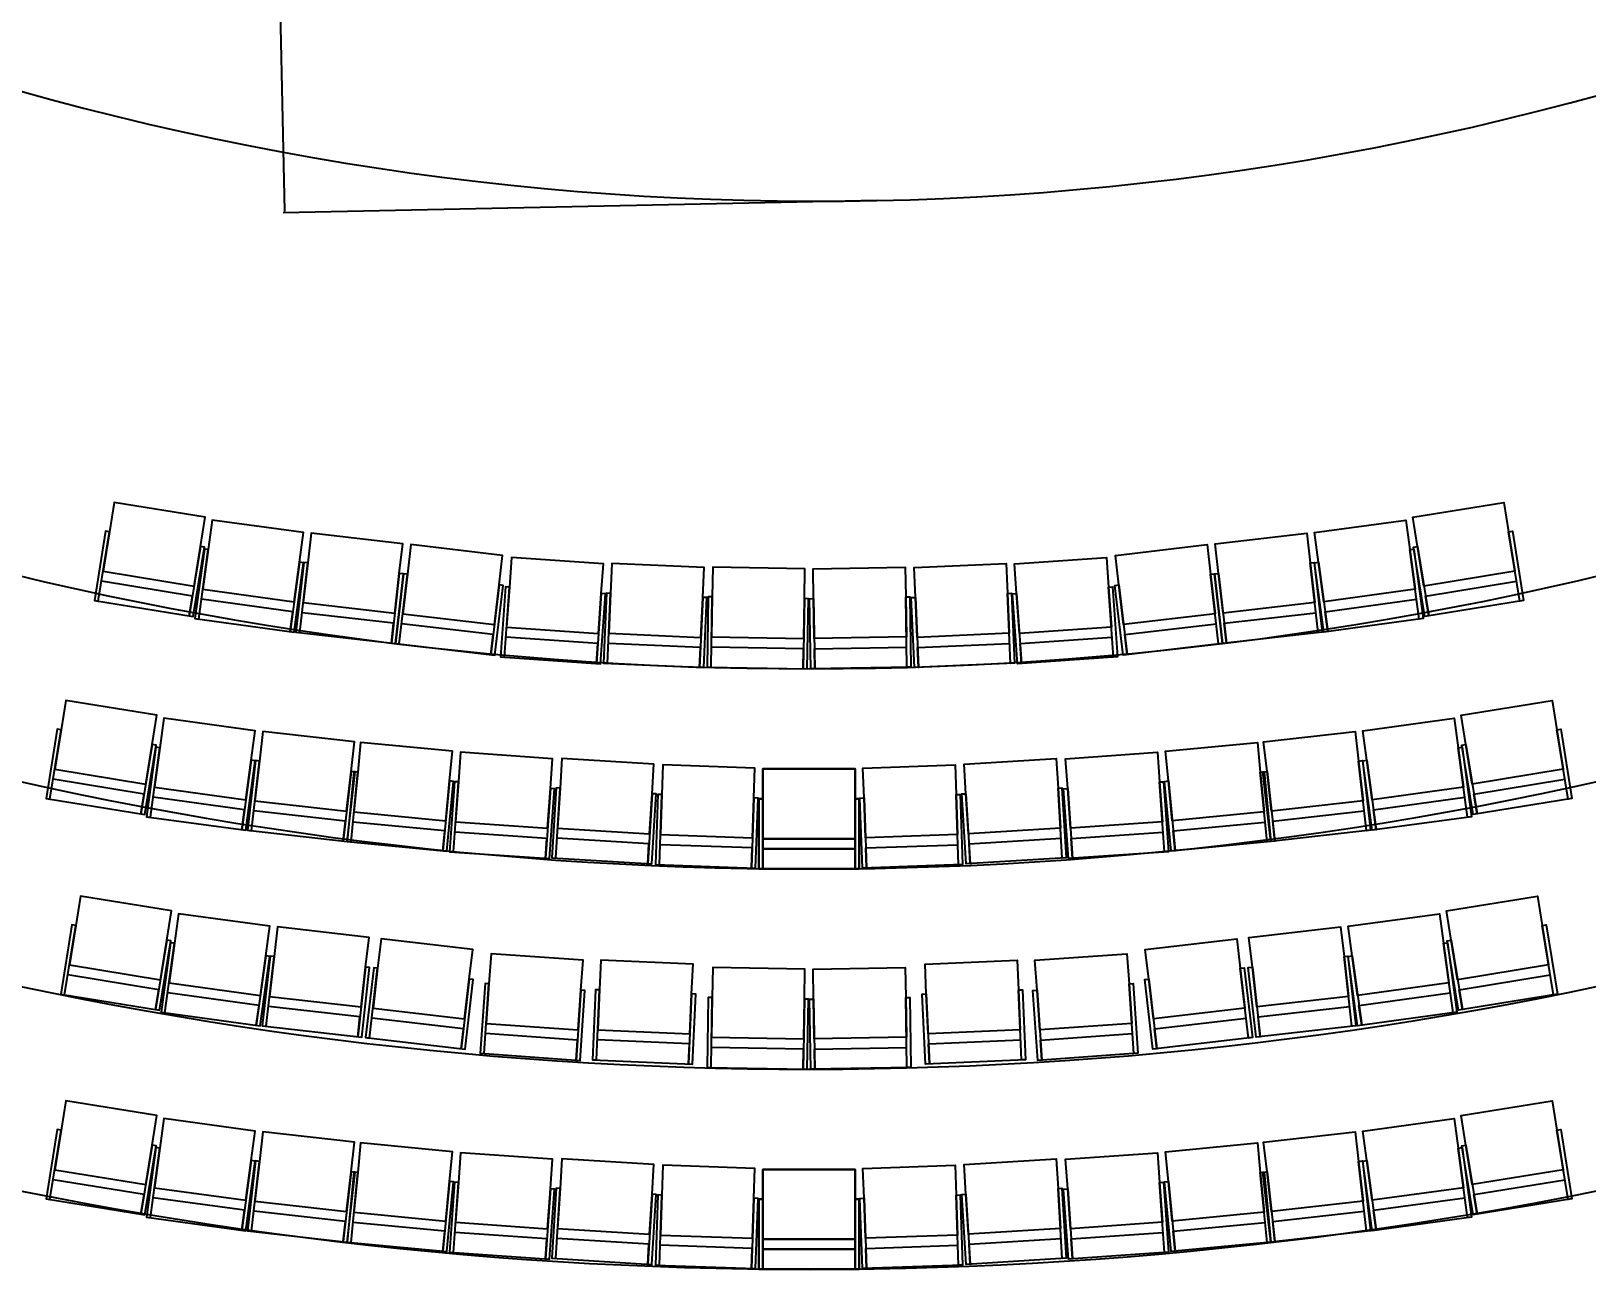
# Model space of a CAD drawing. Header units: inches. Extents: x -913 to 64634, y -1481 to 18188.
# Drawn here: x -397.5 to -211, y 3868.3 to 4018.4 of the extents above; entities that cross this region are included whole.
import ezdxf

# ---------------------------------------------------------------- set-up
doc = ezdxf.new("R2010")
doc.units = ezdxf.units.IN
doc.header["$MEASUREMENT"] = 0
doc.header["$PDMODE"] = 2
doc.linetypes.add('HIDDEN', pattern=[9.525, 6.35, -3.175])
for name, color, linetype in [('01', 1, 'Continuous'), ('DB wire', 240, 'Continuous'), ('Sofa Washroom', 8, 'Continuous'), ('Washroom wall', 244, 'Continuous')]:
    doc.layers.add(name, color=color, linetype=linetype)
doc.styles.get("Standard").update_dxf_attribs({"font": 'arial.ttf'})
doc.dimstyles.get("Standard").update_dxf_attribs({"dimtxt": 7.25, "dimasz": 0.18, "dimexe": 0.18, "dimexo": 0.0625, "dimgap": 0.09, "dimtad": 0, "dimtih": 1, "dimtoh": 1, "dimdec": 0, "dimzin": 0, "dimdsep": 46, "dimlunit": 4, "dimtxsty": 'Standard', "dimcen": 0.09, "dimadec": 0, "dimazin": 0, "dimtfac": 1, "dimtdec": 0, "dimtofl": 0, "dimtmove": 0, "dimatfit": 3, "dimfxl": 1, "dimtolj": 1, "dimtzin": 0, "dimarcsym": 0})

# ---------------------------------------------------------------- blocks, each defined once
blk = doc.blocks.new('*D105')
at = {"layer": '01', "color": 0, "lineweight": -2, "ltscale": 3, "transparency": 16777216}
for p, q in [((-454.06, 4372.49), (-458.68, 4372.49)), ((-458.5, 4372.31), (-458.5, 4324.08)), ((-458.5, 4268.27), (-458.5, 4316.5)), ((-454.06, 4268.09), (-458.68, 4268.09))]:
    blk.add_line(p, q, dxfattribs=at)
at = {"layer": '01', "color": 0, "ltscale": 3, "transparency": 16777216}
for points in [[(-458.53, 4372.31), (-458.47, 4372.31), (-458.5, 4372.49)], [(-458.53, 4268.27), (-458.47, 4268.27), (-458.5, 4268.09)]]:
    blk.add_solid(points, dxfattribs=at)
at = {"layer": 'DB wire', "color": 0, "linetype": 'HIDDEN', "lineweight": -2, "transparency": 16777216}
for p, q in [((-50.05, 4376), (19.18, 4376)), ((19, 4375.82), (19, 3693.78)), ((19, 3004.28), (19, 3686.32)), ((-50.05, 3004.1), (19.18, 3004.1))]:
    blk.add_line(p, q, dxfattribs=at)
at = {"layer": 'DB wire', "color": 0, "linetype": 'HIDDEN', "transparency": 16777216}
for points in [[(18.97, 4375.82), (19.03, 4375.82), (19, 4376)], [(18.97, 3004.28), (19.03, 3004.28), (19, 3004.1)]]:
    blk.add_solid(points, dxfattribs=at)
at = {"layer": 'Defpoints', "color": 0, "linetype": 'HIDDEN', "transparency": 16777216}
for p in [(-50.11, 4376), (-50.11, 3004.1), (19, 3004.1)]:
    blk.add_point(p, dxfattribs=at)
at = {"layer": 'Defpoints', "color": 0, "ltscale": 3, "transparency": 16777216}
for p in [(-458.5, 4372.49), (-454, 4372.49), (-454, 4268.09)]:
    blk.add_point(p, dxfattribs=at)
at = {"layer": '01', "color": 0, "ltscale": 3, "transparency": 16777216, "insert": (-458.5, 4320.29), "char_height": 7.25, "attachment_point": 5}
blk.add_mtext('\\A1;8\'-8"', dxfattribs=at)
at = {"layer": 'DB wire', "color": 0, "linetype": 'HIDDEN', "transparency": 16777216, "insert": (19, 3690.05), "char_height": 7.25, "attachment_point": 5}
blk.add_mtext('\\A1;114\'-4"', dxfattribs=at)
blk = doc.blocks.new('*D106')
at = {"layer": '01', "color": 0, "lineweight": -2, "ltscale": 3, "transparency": 16777216}
for p, q in [((-538.84, 4360.56), (-538.84, 4360.68)), ((-538.66, 4360.5), (-503.74, 4360.5)), ((-449.43, 4360.5), (-484.34, 4360.5)), ((-449.25, 4360.56), (-449.25, 4360.68))]:
    blk.add_line(p, q, dxfattribs=at)
at = {"layer": '01', "color": 0, "ltscale": 3, "transparency": 16777216}
for points in [[(-538.66, 4360.53), (-538.66, 4360.47), (-538.84, 4360.5)], [(-449.43, 4360.53), (-449.43, 4360.47), (-449.25, 4360.5)]]:
    blk.add_solid(points, dxfattribs=at)
at = {"layer": 'DB wire', "color": 0, "linetype": 'HIDDEN', "lineweight": -2, "transparency": 16777216}
for p, q in [((-557.06, 3004.1), (-557.07, 2966.88)), ((-50.11, 3004.04), (-50.11, 2966.82)), ((-556.89, 2967.06), (-316.28, 2967.03)), ((-50.29, 2967), (-290.9, 2967.03))]:
    blk.add_line(p, q, dxfattribs=at)
at = {"layer": 'DB wire', "color": 0, "linetype": 'HIDDEN', "transparency": 16777216}
for points in [[(-556.89, 2967.09), (-556.89, 2967.03), (-557.07, 2967.06)], [(-50.29, 2967.03), (-50.29, 2966.97), (-50.11, 2967)]]:
    blk.add_solid(points, dxfattribs=at)
at = {"layer": 'Defpoints', "color": 0, "ltscale": 3, "transparency": 16777216}
for p in [(-538.84, 4360.5), (-538.84, 4360.5), (-449.25, 4360.5)]:
    blk.add_point(p, dxfattribs=at)
at = {"layer": 'Defpoints', "color": 0, "linetype": 'HIDDEN', "transparency": 16777216}
for p in [(-557.06, 3004.16), (-50.11, 3004.1), (-50.11, 2967)]:
    blk.add_point(p, dxfattribs=at)
at = {"layer": '01', "color": 0, "ltscale": 3, "transparency": 16777216, "insert": (-494.04, 4360.5), "char_height": 7.25, "attachment_point": 5}
blk.add_mtext('\\A1;7\'-6"', dxfattribs=at)
at = {"layer": 'DB wire', "color": 0, "linetype": 'HIDDEN', "transparency": 16777216, "insert": (-303.59, 2967.03), "char_height": 7.25, "attachment_point": 5}
blk.add_mtext('\\A1;42\'-3"', dxfattribs=at)
blk = doc.blocks.new('*D116')
at = {"layer": '01', "color": 0, "lineweight": -2, "ltscale": 3, "transparency": 16777216}
for p, q in [((-300.39, 4205.95), (-371.59, 4204.47)), ((-371.41, 4204.3), (-369.33, 4104.26)), ((-367.1, 3996.77), (-369.18, 4096.81)), ((-296.08, 3998.07), (-367.28, 3996.59))]:
    blk.add_line(p, q, dxfattribs=at)
at = {"layer": '01', "color": 0, "ltscale": 3, "transparency": 16777216}
for points in [[(-371.38, 4204.3), (-371.44, 4204.3), (-371.41, 4204.48)], [(-367.07, 3996.77), (-367.13, 3996.77), (-367.1, 3996.59)]]:
    blk.add_solid(points, dxfattribs=at)
at = {"layer": 'Defpoints', "color": 0, "ltscale": 3, "transparency": 16777216}
for p in [(-300.33, 4205.95), (-296.02, 3998.07), (-367.1, 3996.59)]:
    blk.add_point(p, dxfattribs=at)
at = {"layer": '01', "color": 0, "ltscale": 3, "transparency": 16777216, "insert": (-369.26, 4100.54), "char_height": 7.25, "attachment_point": 5}
blk.add_mtext('\\A1;17\'-4"', dxfattribs=at)

msp = doc.modelspace()

# ---------------------------------------------------------------- linework, layer by layer
at = {"layer": '01', "ltscale": 3}
for points in [[(-389.91, 3950.13), (-378.05, 3948.21), (-376.71, 3956.5), (-377.19, 3956.58), (-376.62, 3960.11), (-387.53, 3961.88), (-388.1, 3958.35), (-388.56, 3958.42), (-389.91, 3950.13), (-389.44, 3950.05), (-388.1, 3958.35), (-388.86, 3953.62), (-377.95, 3951.85), (-377.19, 3956.58), (-378.53, 3948.28), (-378.15, 3950.65), (-389.06, 3952.42)], [(-218.6, 3950.13), (-230.46, 3948.21), (-231.8, 3956.5), (-231.32, 3956.58), (-231.9, 3960.11), (-220.99, 3961.88), (-220.41, 3958.35), (-219.95, 3958.42), (-218.6, 3950.13), (-219.07, 3950.05), (-220.41, 3958.35), (-219.65, 3953.62), (-230.56, 3951.85), (-231.32, 3956.58), (-229.98, 3948.28), (-230.36, 3950.65), (-219.45, 3952.42)], [(-377.87, 3947.95), (-365.98, 3946.32), (-364.83, 3954.65), (-365.32, 3954.71), (-364.83, 3958.25), (-375.78, 3959.75), (-376.27, 3956.21), (-376.73, 3956.28), (-377.87, 3947.95), (-377.41, 3947.88), (-376.27, 3956.21), (-376.92, 3951.47), (-365.97, 3949.97), (-365.32, 3954.71), (-366.46, 3946.38), (-366.13, 3948.76), (-377.08, 3950.26)], [(-230.64, 3947.95), (-242.54, 3946.32), (-243.68, 3954.65), (-243.2, 3954.71), (-243.68, 3958.25), (-232.73, 3959.75), (-232.25, 3956.21), (-231.78, 3956.28), (-230.64, 3947.95), (-231.11, 3947.88), (-232.25, 3956.21), (-231.6, 3951.47), (-242.55, 3949.97), (-243.2, 3954.71), (-242.06, 3946.38), (-242.38, 3948.76), (-231.43, 3950.26)], [(-365.76, 3946.32), (-353.83, 3944.96), (-352.87, 3953.31), (-353.36, 3953.37), (-352.95, 3956.92), (-363.93, 3958.17), (-364.34, 3954.62), (-364.81, 3954.67), (-365.76, 3946.32), (-365.29, 3946.26), (-364.34, 3954.62), (-364.88, 3949.86), (-353.9, 3948.61), (-353.36, 3953.37), (-354.31, 3945.01), (-354.04, 3947.4), (-365.02, 3948.65)], [(-242.75, 3946.32), (-254.69, 3944.96), (-255.64, 3953.31), (-255.16, 3953.37), (-255.56, 3956.92), (-244.58, 3958.17), (-244.17, 3954.62), (-243.71, 3954.67), (-242.75, 3946.32), (-243.22, 3946.26), (-244.17, 3954.62), (-243.63, 3949.86), (-254.61, 3948.61), (-255.16, 3953.37), (-254.2, 3945.01), (-254.48, 3947.4), (-243.49, 3948.65)], [(-353.82, 3944.97), (-341.9, 3943.58), (-340.92, 3951.93), (-341.4, 3951.98), (-340.99, 3955.53), (-351.97, 3956.81), (-352.38, 3953.26), (-352.85, 3953.32), (-353.82, 3944.97), (-353.36, 3944.91), (-352.38, 3953.26), (-352.94, 3948.5), (-341.96, 3947.22), (-341.4, 3951.98), (-342.38, 3943.63), (-342.1, 3946.02), (-353.08, 3947.3)], [(-341.23, 3943.36), (-329.25, 3942.52), (-328.66, 3950.91), (-329.15, 3950.94), (-328.9, 3954.51), (-339.92, 3955.28), (-340.17, 3951.71), (-340.64, 3951.75), (-341.23, 3943.36), (-340.76, 3943.33), (-340.17, 3951.71), (-340.51, 3946.93), (-329.48, 3946.16), (-329.15, 3950.94), (-329.73, 3942.55), (-329.57, 3944.95), (-340.59, 3945.72)], [(-267.28, 3943.36), (-279.26, 3942.52), (-279.85, 3950.91), (-279.37, 3950.94), (-279.61, 3954.51), (-268.59, 3955.28), (-268.34, 3951.71), (-267.87, 3951.75), (-267.28, 3943.36), (-267.75, 3943.33), (-268.34, 3951.71), (-268.01, 3946.93), (-279.03, 3946.16), (-279.37, 3950.94), (-278.78, 3942.55), (-278.95, 3944.95), (-267.92, 3945.72)], [(-254.69, 3944.97), (-266.62, 3943.58), (-267.59, 3951.93), (-267.11, 3951.98), (-267.52, 3955.53), (-256.54, 3956.81), (-256.13, 3953.26), (-255.66, 3953.32), (-254.69, 3944.97), (-255.16, 3944.91), (-256.13, 3953.26), (-255.58, 3948.5), (-266.55, 3947.22), (-267.11, 3951.98), (-266.13, 3943.63), (-266.41, 3946.02), (-255.43, 3947.3)], [(-328.88, 3942.59), (-316.88, 3942.07), (-316.51, 3950.47), (-317, 3950.49), (-316.84, 3954.06), (-327.89, 3954.54), (-328.04, 3950.97), (-328.51, 3950.99), (-328.88, 3942.59), (-328.41, 3942.57), (-328.04, 3950.97), (-328.25, 3946.19), (-317.21, 3945.7), (-317, 3950.49), (-317.37, 3942.09), (-317.26, 3944.49), (-328.3, 3944.97)], [(-316.47, 3942.14), (-304.47, 3941.93), (-304.32, 3950.33), (-304.8, 3950.34), (-304.74, 3953.92), (-315.79, 3954.11), (-315.86, 3950.54), (-316.33, 3950.54), (-316.47, 3942.14), (-316, 3942.13), (-315.86, 3950.54), (-315.94, 3945.75), (-304.89, 3945.55), (-304.8, 3950.34), (-304.95, 3941.94), (-304.91, 3944.34), (-315.96, 3944.53)], [(-292.04, 3942.14), (-304.05, 3941.93), (-304.19, 3950.33), (-303.71, 3950.34), (-303.77, 3953.92), (-292.72, 3954.11), (-292.66, 3950.54), (-292.19, 3950.54), (-292.04, 3942.14), (-292.51, 3942.13), (-292.66, 3950.54), (-292.57, 3945.75), (-303.62, 3945.55), (-303.71, 3950.34), (-303.56, 3941.94), (-303.6, 3944.34), (-292.55, 3944.53)], [(-279.63, 3942.59), (-291.63, 3942.07), (-292, 3950.47), (-291.51, 3950.49), (-291.67, 3954.06), (-280.63, 3954.54), (-280.47, 3950.97), (-280, 3950.99), (-279.63, 3942.59), (-280.1, 3942.57), (-280.47, 3950.97), (-280.26, 3946.19), (-291.3, 3945.7), (-291.51, 3950.49), (-291.15, 3942.09), (-291.25, 3944.49), (-280.21, 3944.97)], [(-395.7, 3926.38), (-383.85, 3924.46), (-382.51, 3932.76), (-382.99, 3932.84), (-382.41, 3936.37), (-393.32, 3938.13), (-393.89, 3934.61), (-394.36, 3934.68), (-395.7, 3926.38), (-395.24, 3926.31), (-393.89, 3934.61), (-394.66, 3929.88), (-383.75, 3928.11), (-382.99, 3932.84), (-384.33, 3924.54), (-383.95, 3926.91), (-394.86, 3928.68)], [(-212.81, 3926.38), (-224.66, 3924.46), (-226.01, 3932.76), (-225.53, 3932.84), (-226.1, 3936.37), (-215.19, 3938.13), (-214.62, 3934.61), (-214.15, 3934.68), (-212.81, 3926.38), (-213.27, 3926.31), (-214.62, 3934.61), (-213.85, 3929.88), (-224.76, 3928.11), (-225.53, 3932.84), (-224.18, 3924.54), (-224.57, 3926.91), (-213.66, 3928.68)], [(-383.67, 3924.2), (-371.77, 3922.57), (-370.63, 3930.9), (-371.11, 3930.97), (-370.63, 3934.51), (-381.58, 3936.01), (-382.06, 3932.47), (-382.53, 3932.53), (-383.67, 3924.2), (-383.2, 3924.14), (-382.06, 3932.47), (-382.71, 3927.72), (-371.76, 3926.22), (-371.11, 3930.97), (-372.25, 3922.64), (-371.93, 3925.02), (-382.88, 3926.52)], [(-224.84, 3924.2), (-236.74, 3922.57), (-237.88, 3930.9), (-237.4, 3930.97), (-237.89, 3934.51), (-226.94, 3936.01), (-226.45, 3932.47), (-225.98, 3932.53), (-224.84, 3924.2), (-225.31, 3924.14), (-226.45, 3932.47), (-225.8, 3927.72), (-236.75, 3926.22), (-237.4, 3930.97), (-236.26, 3922.64), (-236.58, 3925.02), (-225.64, 3926.52)], [(-371.56, 3922.57), (-359.62, 3921.21), (-358.67, 3929.57), (-359.15, 3929.62), (-358.75, 3933.17), (-369.73, 3934.43), (-370.13, 3930.87), (-370.6, 3930.93), (-371.56, 3922.57), (-371.09, 3922.52), (-370.13, 3930.87), (-370.68, 3926.11), (-359.7, 3924.86), (-359.15, 3929.62), (-360.11, 3921.27), (-359.83, 3923.65), (-370.81, 3924.91)], [(-359.62, 3921.21), (-347.67, 3920.06), (-346.86, 3928.43), (-347.35, 3928.48), (-347, 3932.04), (-358, 3933.1), (-358.35, 3929.54), (-358.82, 3929.58), (-359.62, 3921.21), (-359.15, 3921.17), (-358.35, 3929.54), (-358.81, 3924.77), (-347.8, 3923.71), (-347.35, 3928.48), (-348.15, 3920.11), (-347.92, 3922.5), (-358.92, 3923.56)], [(-248.89, 3921.21), (-260.85, 3920.06), (-261.65, 3928.43), (-261.17, 3928.48), (-261.51, 3932.04), (-250.51, 3933.1), (-250.17, 3929.54), (-249.7, 3929.58), (-248.89, 3921.21), (-249.36, 3921.17), (-250.17, 3929.54), (-249.71, 3924.77), (-260.71, 3923.71), (-261.17, 3928.48), (-260.36, 3920.11), (-260.59, 3922.5), (-249.59, 3923.56)], [(-236.96, 3922.57), (-248.89, 3921.21), (-249.84, 3929.57), (-249.36, 3929.62), (-249.76, 3933.17), (-238.78, 3934.43), (-238.38, 3930.87), (-237.91, 3930.93), (-236.96, 3922.57), (-237.43, 3922.52), (-238.38, 3930.87), (-237.84, 3926.11), (-248.82, 3924.86), (-249.36, 3929.62), (-248.41, 3921.27), (-248.68, 3923.65), (-237.7, 3924.91)], [(-347.34, 3920), (-335.36, 3919.17), (-334.77, 3927.55), (-335.26, 3927.59), (-335.01, 3931.15), (-346.03, 3931.92), (-346.28, 3928.36), (-346.75, 3928.39), (-347.34, 3920), (-346.87, 3919.97), (-346.28, 3928.36), (-346.62, 3923.58), (-335.59, 3922.81), (-335.26, 3927.59), (-335.84, 3919.2), (-335.68, 3921.59), (-346.7, 3922.36)], [(-335.09, 3919.26), (-323.1, 3918.53), (-322.59, 3926.92), (-323.07, 3926.95), (-322.85, 3930.51), (-333.88, 3931.19), (-334.1, 3927.62), (-334.57, 3927.65), (-335.09, 3919.26), (-334.62, 3919.23), (-334.1, 3927.62), (-334.4, 3922.84), (-323.36, 3922.16), (-323.07, 3926.95), (-323.59, 3918.55), (-323.44, 3920.95), (-334.47, 3921.63)], [(-273.42, 3919.26), (-285.41, 3918.53), (-285.93, 3926.92), (-285.44, 3926.95), (-285.66, 3930.51), (-274.63, 3931.19), (-274.41, 3927.62), (-273.94, 3927.65), (-273.42, 3919.26), (-273.9, 3919.23), (-274.41, 3927.62), (-274.12, 3922.84), (-285.15, 3922.16), (-285.44, 3926.95), (-284.93, 3918.55), (-285.07, 3920.95), (-274.04, 3921.63)], [(-261.17, 3920), (-273.15, 3919.17), (-273.74, 3927.55), (-273.25, 3927.59), (-273.5, 3931.15), (-262.48, 3931.92), (-262.23, 3928.36), (-261.76, 3928.39), (-261.17, 3920), (-261.64, 3919.97), (-262.23, 3928.36), (-261.9, 3923.58), (-272.92, 3922.81), (-273.25, 3927.59), (-272.67, 3919.2), (-272.84, 3921.59), (-261.81, 3922.36)], [(-322.66, 3918.45), (-310.66, 3918.03), (-310.36, 3926.43), (-310.85, 3926.45), (-310.73, 3930.02), (-321.77, 3930.41), (-321.9, 3926.84), (-322.37, 3926.85), (-322.66, 3918.45), (-322.19, 3918.43), (-321.9, 3926.84), (-322.06, 3922.05), (-311.02, 3921.66), (-310.85, 3926.45), (-311.14, 3918.05), (-311.06, 3920.45), (-322.11, 3920.83)], [(-298.25, 3917.94), (-310.26, 3917.94), (-310.26, 3926.34), (-309.78, 3926.34), (-309.78, 3929.92), (-298.72, 3929.92), (-298.72, 3926.34), (-298.25, 3926.34), (-298.25, 3917.94), (-298.72, 3917.94), (-298.72, 3926.34), (-298.72, 3921.55), (-309.78, 3921.55), (-309.78, 3926.34), (-309.78, 3917.93), (-309.78, 3920.34), (-298.72, 3920.34)], [(-310.26, 3917.94), (-298.25, 3917.94), (-298.25, 3926.34), (-298.74, 3926.34), (-298.74, 3929.92), (-309.79, 3929.92), (-309.79, 3926.34), (-310.26, 3926.34), (-310.26, 3917.94), (-309.79, 3917.94), (-309.79, 3926.34), (-309.79, 3921.55), (-298.74, 3921.55), (-298.74, 3926.34), (-298.74, 3917.93), (-298.74, 3920.34), (-309.79, 3920.34)], [(-285.85, 3918.45), (-297.85, 3918.03), (-298.15, 3926.43), (-297.66, 3926.45), (-297.79, 3930.02), (-286.74, 3930.41), (-286.62, 3926.84), (-286.14, 3926.85), (-285.85, 3918.45), (-286.32, 3918.43), (-286.62, 3926.84), (-286.45, 3922.05), (-297.49, 3921.66), (-297.66, 3926.45), (-297.37, 3918.05), (-297.45, 3920.45), (-286.41, 3920.83)], [(-393.95, 3902.93), (-382.09, 3901.01), (-380.75, 3909.31), (-381.23, 3909.39), (-380.66, 3912.92), (-391.57, 3914.69), (-392.14, 3911.16), (-392.61, 3911.23), (-393.95, 3902.93), (-393.48, 3902.86), (-392.14, 3911.16), (-392.91, 3906.43), (-382, 3904.66), (-381.23, 3909.39), (-382.58, 3901.09), (-382.19, 3903.46), (-393.1, 3905.23)], [(-214.56, 3902.93), (-226.42, 3901.01), (-227.76, 3909.31), (-227.28, 3909.39), (-227.85, 3912.92), (-216.94, 3914.69), (-216.37, 3911.16), (-215.91, 3911.23), (-214.56, 3902.93), (-215.03, 3902.86), (-216.37, 3911.16), (-215.61, 3906.43), (-226.52, 3904.66), (-227.28, 3909.39), (-225.94, 3901.09), (-226.32, 3903.46), (-215.41, 3905.23)], [(-381.92, 3900.75), (-370.02, 3899.12), (-368.88, 3907.45), (-369.36, 3907.52), (-368.87, 3911.06), (-379.82, 3912.56), (-380.31, 3909.02), (-380.78, 3909.08), (-381.92, 3900.75), (-381.45, 3900.69), (-380.31, 3909.02), (-380.96, 3904.27), (-370.01, 3902.77), (-369.36, 3907.52), (-370.5, 3899.19), (-370.17, 3901.57), (-381.12, 3903.07)], [(-226.6, 3900.75), (-238.5, 3899.12), (-239.64, 3907.45), (-239.15, 3907.52), (-239.64, 3911.06), (-228.69, 3912.56), (-228.2, 3909.02), (-227.74, 3909.08), (-226.6, 3900.75), (-227.06, 3900.69), (-228.2, 3909.02), (-227.55, 3904.27), (-238.5, 3902.77), (-239.15, 3907.52), (-238.01, 3899.19), (-238.34, 3901.57), (-227.39, 3903.07)], [(-369.8, 3899.12), (-357.87, 3897.76), (-356.92, 3906.12), (-357.4, 3906.17), (-356.99, 3909.72), (-367.98, 3910.98), (-368.38, 3907.42), (-368.85, 3907.48), (-369.8, 3899.12), (-369.33, 3899.07), (-368.38, 3907.42), (-368.92, 3902.66), (-357.94, 3901.41), (-357.4, 3906.17), (-358.35, 3897.82), (-358.08, 3900.2), (-369.06, 3901.46)], [(-238.71, 3899.12), (-250.64, 3897.76), (-251.6, 3906.12), (-251.11, 3906.17), (-251.52, 3909.72), (-240.54, 3910.98), (-240.13, 3907.42), (-239.66, 3907.48), (-238.71, 3899.12), (-239.18, 3899.07), (-240.13, 3907.42), (-239.59, 3902.66), (-250.57, 3901.41), (-251.11, 3906.17), (-250.16, 3897.82), (-250.43, 3900.2), (-239.45, 3901.46)], [(-357.4, 3897.72), (-345.47, 3896.33), (-344.49, 3904.68), (-344.98, 3904.74), (-344.56, 3908.29), (-355.54, 3909.57), (-355.96, 3906.02), (-356.42, 3906.07), (-357.4, 3897.72), (-356.93, 3897.66), (-355.96, 3906.02), (-356.51, 3901.26), (-345.53, 3899.98), (-344.98, 3904.74), (-345.95, 3896.38), (-345.67, 3898.77), (-356.65, 3900.05)], [(-251.11, 3897.72), (-263.04, 3896.33), (-264.02, 3904.68), (-263.53, 3904.74), (-263.95, 3908.29), (-252.97, 3909.57), (-252.56, 3906.02), (-252.09, 3906.07), (-251.11, 3897.72), (-251.58, 3897.66), (-252.56, 3906.02), (-252, 3901.26), (-262.98, 3899.98), (-263.53, 3904.74), (-262.56, 3896.38), (-262.84, 3898.77), (-251.86, 3900.05)], [(-343.67, 3895.83), (-331.69, 3894.99), (-331.11, 3903.38), (-331.59, 3903.41), (-331.34, 3906.98), (-342.37, 3907.75), (-342.62, 3904.18), (-343.09, 3904.22), (-343.67, 3895.83), (-343.2, 3895.8), (-342.62, 3904.18), (-342.95, 3899.4), (-331.93, 3898.63), (-331.59, 3903.41), (-332.18, 3895.02), (-332.01, 3897.42), (-343.04, 3898.19)], [(-330.2, 3895.06), (-318.2, 3894.54), (-317.83, 3902.94), (-318.32, 3902.96), (-318.16, 3906.53), (-329.2, 3907.01), (-329.36, 3903.44), (-329.83, 3903.46), (-330.2, 3895.06), (-329.72, 3895.04), (-329.36, 3903.44), (-329.57, 3898.66), (-318.53, 3898.17), (-318.32, 3902.96), (-318.68, 3894.56), (-318.58, 3896.96), (-329.62, 3897.44)], [(-278.32, 3895.06), (-290.31, 3894.54), (-290.68, 3902.94), (-290.2, 3902.96), (-290.35, 3906.53), (-279.31, 3907.01), (-279.15, 3903.44), (-278.68, 3903.46), (-278.32, 3895.06), (-278.79, 3895.04), (-279.15, 3903.44), (-278.95, 3898.66), (-289.99, 3898.17), (-290.2, 3902.96), (-289.83, 3894.56), (-289.93, 3896.96), (-278.89, 3897.44)], [(-264.84, 3895.83), (-276.82, 3894.99), (-277.41, 3903.38), (-276.92, 3903.41), (-277.17, 3906.98), (-266.15, 3907.75), (-265.9, 3904.18), (-265.42, 3904.22), (-264.84, 3895.83), (-265.31, 3895.8), (-265.9, 3904.18), (-265.56, 3899.4), (-276.59, 3898.63), (-276.92, 3903.41), (-276.33, 3895.02), (-276.5, 3897.42), (-265.48, 3898.19)], [(-316.47, 3894.14), (-304.47, 3893.93), (-304.32, 3902.33), (-304.8, 3902.34), (-304.74, 3905.92), (-315.79, 3906.11), (-315.86, 3902.54), (-316.33, 3902.54), (-316.47, 3894.14), (-316, 3894.13), (-315.86, 3902.54), (-315.94, 3897.75), (-304.89, 3897.55), (-304.8, 3902.34), (-304.95, 3893.94), (-304.91, 3896.34), (-315.96, 3896.53)], [(-292.04, 3894.14), (-304.05, 3893.93), (-304.19, 3902.33), (-303.71, 3902.34), (-303.77, 3905.92), (-292.72, 3906.11), (-292.66, 3902.54), (-292.19, 3902.54), (-292.04, 3894.14), (-292.51, 3894.13), (-292.66, 3902.54), (-292.57, 3897.75), (-303.62, 3897.55), (-303.71, 3902.34), (-303.56, 3893.94), (-303.6, 3896.34), (-292.55, 3896.53)], [(-395.7, 3878.38), (-383.85, 3876.46), (-382.51, 3884.76), (-382.99, 3884.84), (-382.41, 3888.37), (-393.32, 3890.13), (-393.89, 3886.61), (-394.36, 3886.68), (-395.7, 3878.38), (-395.24, 3878.31), (-393.89, 3886.61), (-394.66, 3881.88), (-383.75, 3880.11), (-382.99, 3884.84), (-384.33, 3876.54), (-383.95, 3878.91), (-394.86, 3880.68)], [(-212.81, 3878.38), (-224.66, 3876.46), (-226.01, 3884.76), (-225.53, 3884.84), (-226.1, 3888.37), (-215.19, 3890.13), (-214.62, 3886.61), (-214.15, 3886.68), (-212.81, 3878.38), (-213.27, 3878.31), (-214.62, 3886.61), (-213.85, 3881.88), (-224.76, 3880.11), (-225.53, 3884.84), (-224.18, 3876.54), (-224.57, 3878.91), (-213.66, 3880.68)], [(-383.67, 3876.2), (-371.77, 3874.57), (-370.63, 3882.9), (-371.11, 3882.97), (-370.63, 3886.51), (-381.58, 3888.01), (-382.06, 3884.47), (-382.53, 3884.53), (-383.67, 3876.2), (-383.2, 3876.14), (-382.06, 3884.47), (-382.71, 3879.72), (-371.76, 3878.22), (-371.11, 3882.97), (-372.25, 3874.64), (-371.93, 3877.02), (-382.88, 3878.52)], [(-224.84, 3876.2), (-236.74, 3874.57), (-237.88, 3882.9), (-237.4, 3882.97), (-237.89, 3886.51), (-226.94, 3888.01), (-226.45, 3884.47), (-225.98, 3884.53), (-224.84, 3876.2), (-225.31, 3876.14), (-226.45, 3884.47), (-225.8, 3879.72), (-236.75, 3878.22), (-237.4, 3882.97), (-236.26, 3874.64), (-236.58, 3877.02), (-225.64, 3878.52)], [(-371.56, 3874.57), (-359.62, 3873.21), (-358.67, 3881.57), (-359.15, 3881.62), (-358.75, 3885.17), (-369.73, 3886.43), (-370.13, 3882.87), (-370.6, 3882.93), (-371.56, 3874.57), (-371.09, 3874.52), (-370.13, 3882.87), (-370.68, 3878.11), (-359.7, 3876.86), (-359.15, 3881.62), (-360.11, 3873.27), (-359.83, 3875.65), (-370.81, 3876.91)], [(-236.96, 3874.57), (-248.89, 3873.21), (-249.84, 3881.57), (-249.36, 3881.62), (-249.76, 3885.17), (-238.78, 3886.43), (-238.38, 3882.87), (-237.91, 3882.93), (-236.96, 3874.57), (-237.43, 3874.52), (-238.38, 3882.87), (-237.84, 3878.11), (-248.82, 3876.86), (-249.36, 3881.62), (-248.41, 3873.27), (-248.68, 3875.65), (-237.7, 3876.91)], [(-359.62, 3873.21), (-347.67, 3872.06), (-346.86, 3880.43), (-347.35, 3880.48), (-347, 3884.04), (-358, 3885.1), (-358.35, 3881.54), (-358.82, 3881.58), (-359.62, 3873.21), (-359.15, 3873.17), (-358.35, 3881.54), (-358.81, 3876.77), (-347.8, 3875.71), (-347.35, 3880.48), (-348.15, 3872.11), (-347.92, 3874.5), (-358.92, 3875.56)], [(-248.89, 3873.21), (-260.85, 3872.06), (-261.65, 3880.43), (-261.17, 3880.48), (-261.51, 3884.04), (-250.51, 3885.1), (-250.17, 3881.54), (-249.7, 3881.58), (-248.89, 3873.21), (-249.36, 3873.17), (-250.17, 3881.54), (-249.71, 3876.77), (-260.71, 3875.71), (-261.17, 3880.48), (-260.36, 3872.11), (-260.59, 3874.5), (-249.59, 3875.56)], [(-347.34, 3872), (-335.36, 3871.17), (-334.77, 3879.55), (-335.26, 3879.59), (-335.01, 3883.15), (-346.03, 3883.92), (-346.28, 3880.36), (-346.75, 3880.39), (-347.34, 3872), (-346.87, 3871.97), (-346.28, 3880.36), (-346.62, 3875.58), (-335.59, 3874.81), (-335.26, 3879.59), (-335.84, 3871.2), (-335.68, 3873.59), (-346.7, 3874.36)], [(-335.09, 3871.26), (-323.1, 3870.53), (-322.59, 3878.92), (-323.07, 3878.95), (-322.85, 3882.51), (-333.88, 3883.19), (-334.1, 3879.62), (-334.57, 3879.65), (-335.09, 3871.26), (-334.62, 3871.23), (-334.1, 3879.62), (-334.4, 3874.84), (-323.36, 3874.16), (-323.07, 3878.95), (-323.59, 3870.55), (-323.44, 3872.95), (-334.47, 3873.63)], [(-322.66, 3870.45), (-310.66, 3870.03), (-310.36, 3878.43), (-310.85, 3878.45), (-310.73, 3882.02), (-321.77, 3882.41), (-321.9, 3878.84), (-322.37, 3878.85), (-322.66, 3870.45), (-322.19, 3870.43), (-321.9, 3878.84), (-322.06, 3874.05), (-311.02, 3873.66), (-310.85, 3878.45), (-311.14, 3870.05), (-311.06, 3872.45), (-322.11, 3872.83)], [(-285.85, 3870.45), (-297.85, 3870.03), (-298.15, 3878.43), (-297.66, 3878.45), (-297.79, 3882.02), (-286.74, 3882.41), (-286.62, 3878.84), (-286.14, 3878.85), (-285.85, 3870.45), (-286.32, 3870.43), (-286.62, 3878.84), (-286.45, 3874.05), (-297.49, 3873.66), (-297.66, 3878.45), (-297.37, 3870.05), (-297.45, 3872.45), (-286.41, 3872.83)], [(-273.42, 3871.26), (-285.41, 3870.53), (-285.93, 3878.92), (-285.44, 3878.95), (-285.66, 3882.51), (-274.63, 3883.19), (-274.41, 3879.62), (-273.94, 3879.65), (-273.42, 3871.26), (-273.9, 3871.23), (-274.41, 3879.62), (-274.12, 3874.84), (-285.15, 3874.16), (-285.44, 3878.95), (-284.93, 3870.55), (-285.07, 3872.95), (-274.04, 3873.63)], [(-261.17, 3872), (-273.15, 3871.17), (-273.74, 3879.55), (-273.25, 3879.59), (-273.5, 3883.15), (-262.48, 3883.92), (-262.23, 3880.36), (-261.76, 3880.39), (-261.17, 3872), (-261.64, 3871.97), (-262.23, 3880.36), (-261.9, 3875.58), (-272.92, 3874.81), (-273.25, 3879.59), (-272.67, 3871.2), (-272.84, 3873.59), (-261.81, 3874.36)], [(-298.25, 3869.94), (-310.26, 3869.94), (-310.26, 3878.34), (-309.78, 3878.34), (-309.78, 3881.92), (-298.72, 3881.92), (-298.72, 3878.34), (-298.25, 3878.34), (-298.25, 3869.94), (-298.72, 3869.94), (-298.72, 3878.34), (-298.72, 3873.55), (-309.78, 3873.55), (-309.78, 3878.34), (-309.78, 3869.93), (-309.78, 3872.34), (-298.72, 3872.34)], [(-310.26, 3869.94), (-298.25, 3869.94), (-298.25, 3878.34), (-298.74, 3878.34), (-298.74, 3881.92), (-309.79, 3881.92), (-309.79, 3878.34), (-310.26, 3878.34), (-310.26, 3869.94), (-309.79, 3869.94), (-309.79, 3878.34), (-309.79, 3873.55), (-298.74, 3873.55), (-298.74, 3878.34), (-298.74, 3869.93), (-298.74, 3872.34), (-309.79, 3872.34)]]:
    msp.add_lwpolyline(points, dxfattribs=at)
at = {"layer": 'Sofa Washroom', "ltscale": 3}
for radius, start, end in [(406.74, 234.7788, 305.2934), (430.74, 237.0026, 303.0637), (454.74, 238.9452, 301.1163), (478.74, 240.6597, 299.3978), (502.74, 242.1859, 297.868), (526.74, 243.5546, 296.4962)]:
    msp.add_arc((-304.26, 4348.67), radius, start, end, dxfattribs=at)
at = {"layer": 'Washroom wall', "ltscale": 3}
msp.add_arc((-303.31, 4349.6), 351.61, 248.9369, 290.8064, dxfattribs=at)

# ---------------------------------------------------------------- dimensions: what is measured, and where the dimension line sits
at = {"layer": '01', "ltscale": 3}
for p1, p2, distance, picture, middle in [((-454, 4268.09), (-454, 4372.49), 4.5, '*D105', (-458.5, 4320.29)), ((-449.25, 4360.5), (-538.84, 4360.5), 0, '*D106', (-494.04, 4360.5)), ((-300.33, 4205.95), (-296.02, 3998.07), -71.1, '*D116', (-369.26, 4100.54))]:
    dim = msp.add_aligned_dim(p1=p1, p2=p2, distance=distance, dimstyle='Standard', dxfattribs=at)
    dim.commit()
    dim.dimension.update_dxf_attribs({"geometry": picture, "text_midpoint": middle})
at = {"layer": 'DB wire', "linetype": 'HIDDEN'}
for p1, distance, picture, middle in [((-50.11, 4376), 69.11, '*D105', (19, 3690.05)), ((-557.06, 3004.16), -37.1, '*D106', (-303.59, 2967.03))]:
    dim = msp.add_aligned_dim(p1=p1, p2=(-50.11, 3004.1), distance=distance, dimstyle='Standard', dxfattribs=at)
    dim.commit()
    dim.dimension.update_dxf_attribs({"geometry": picture, "text_midpoint": middle})

doc.saveas('drawing.dxf')
